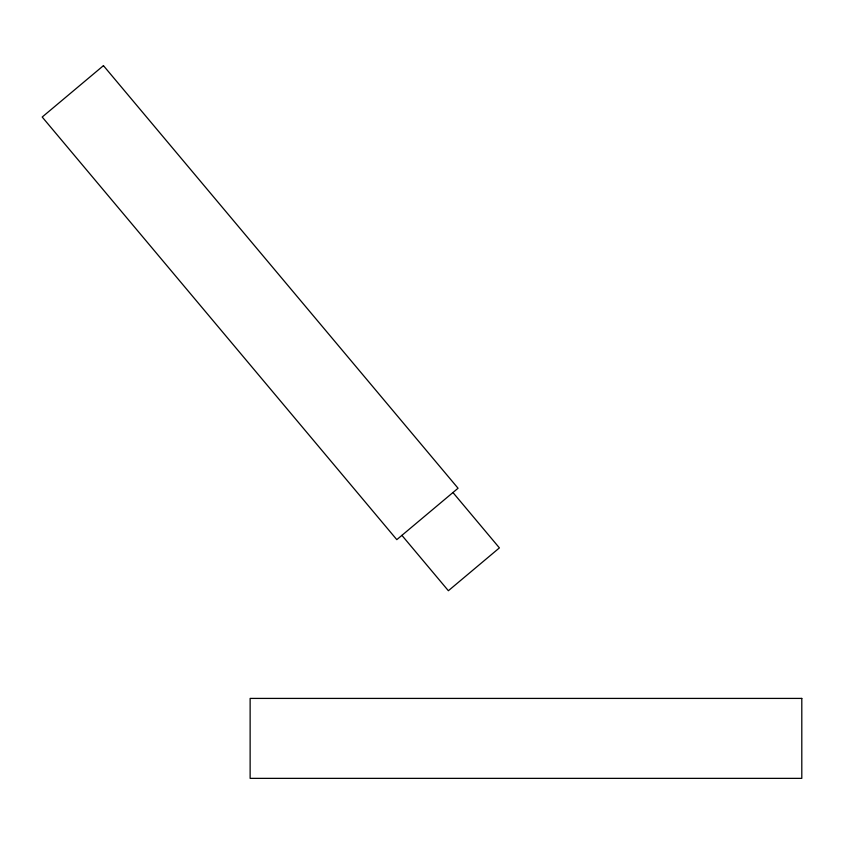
<?xml version="1.0" encoding="UTF-8"?>
<svg xmlns="http://www.w3.org/2000/svg" width="844" height="844" viewBox="0 0 844 844"><rect width="100%" height="100%" fill="white"/><g stroke="black" fill="none" stroke-linecap="round" stroke-linejoin="round"><path stroke-width="1.27" d="M452.954 492.527L499.405 547.893L448.375 590.726L401.913 535.36M103.443 65.642L42.2 117.031L396.807 539.643L458.06 488.243L103.443 65.642M801.8 698.41L250.13 698.41L250.13 778.358L801.8 778.358L801.8 698.41"/></g></svg>
